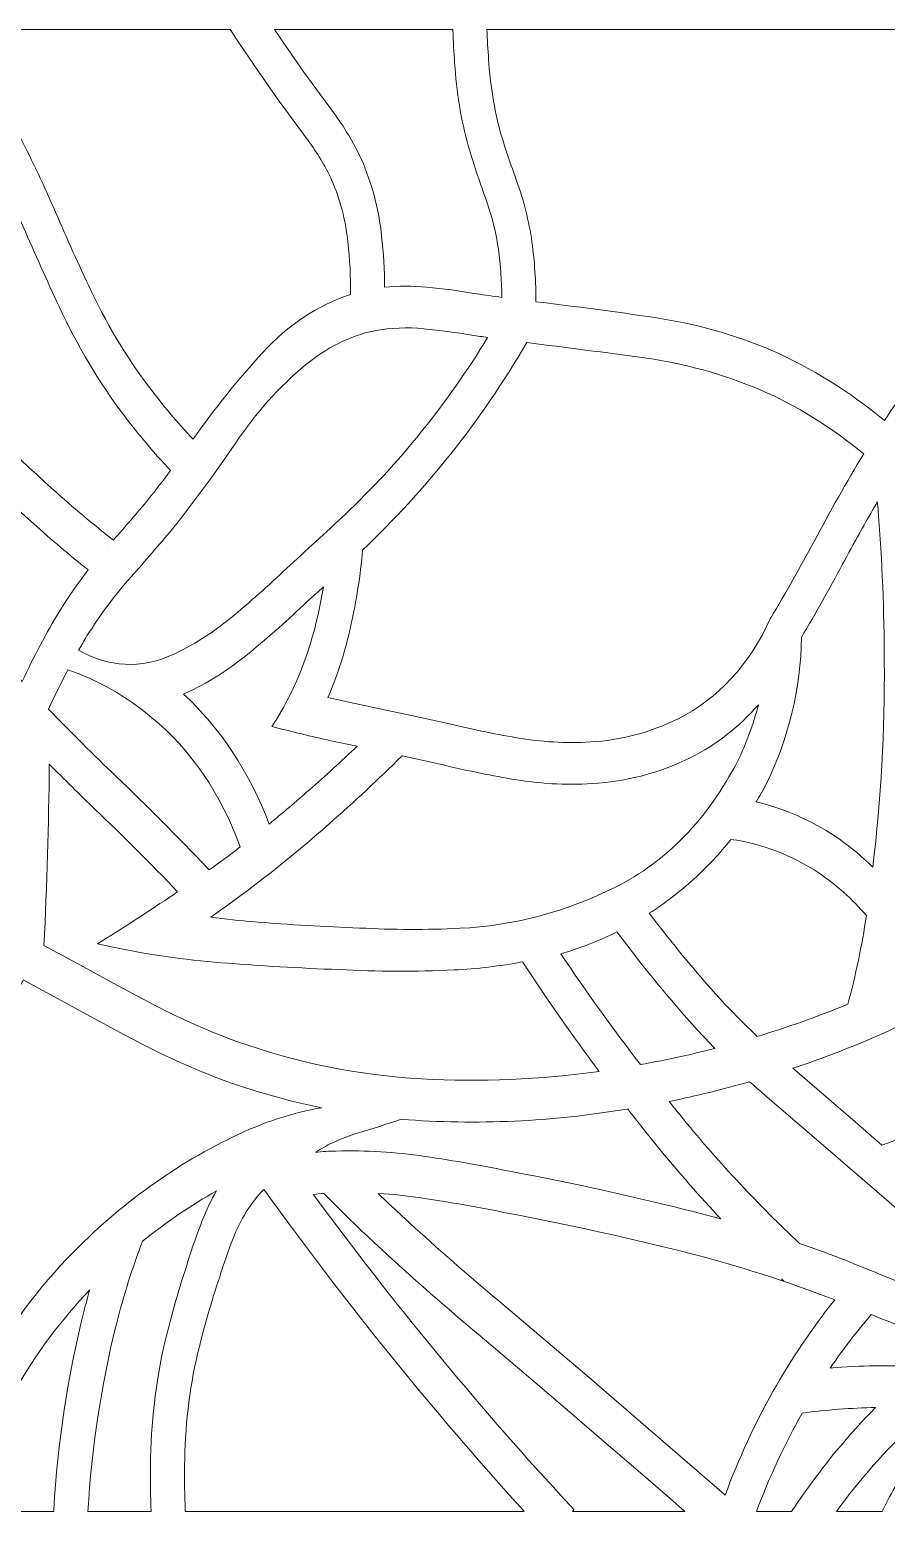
# Model space of a CAD drawing. Header units: millimetres. Extents: x -1200 to 1200, y -590 to 590.
# Drawn here: x -443 to 239, y -590 to 590 of the extents above; entities that cross this region are included whole.
import ezdxf

# ---------------------------------------------------------------- set-up
doc = ezdxf.new("R2010")
doc.units = ezdxf.units.MM
doc.header["$MEASUREMENT"] = 0
doc.layers.add('Layer 1', color=7, linetype='Continuous')

msp = doc.modelspace()

# ---------------------------------------------------------------- linework, layer by layer
at = {"layer": 'Layer 1', "color": 250, "lineweight": 9}
for points, knots in [([(-830.1456, 589.9373), (-830.1456, 589.9373), (-756.233, 589.9373), (-756.233, 589.9373), (-756.233, 589.9373), (-752.0941, 581.4247), (-752.0941, 581.4247), (-720.8551, 517.1604), (-683.1188, 458.0136), (-639.7574, 405.3641), (-577.6068, 329.8998), (-511.023, 260.1438), (-440.5284, 196.6415), (-426.2316, 183.8726), (-411.6772, 171.5409), (-396.8799, 159.6647), (-404.9077, 149.335), (-412.4718, 138.4777), (-419.5357, 127.138), (-430.4, 109.1478), (-440.3592, 90.3685), (-449.3546, 70.8904), (-469.8286, 92.9927), (-490.814, 114.369), (-512.2923, 134.9924), (-536.1843, 157.5501), (-559.2005, 181.4693), (-581.2749, 206.6557), (-581.2749, 206.6557), (-595.5791, 223.1625), (-595.5791, 223.1625), (-595.5791, 223.1625), (-609.8355, 239.7009), (-609.8355, 239.7009), (-609.8355, 239.7009), (-624.0478, 256.2933), (-624.0478, 256.2933), (-624.0478, 256.2933), (-638.2195, 272.9399), (-638.2195, 272.9399), (-638.2195, 272.9399), (-652.3508, 289.6316), (-652.3508, 289.6316), (-669.0501, 308.6498), (-685.5397, 327.943), (-701.8048, 347.5159), (-718.9604, 367.9859), (-734.9606, 389.8627), (-749.6953, 412.993), (-761.1041, 431.2042), (-771.3798, 450.4433), (-780.4303, 470.5436), (-788.1489, 487.5825), (-796.5151, 504.1705), (-805.5032, 520.2489), (-809.7562, 528.5272), (-813.5087, 537.175), (-816.739, 546.1251), (-821.8051, 560.4406), (-826.2789, 575.0628), (-830.1418, 589.9373)], [0, 0, 0, 0, 0.05, 0.05, 0.05, 0.1, 0.1, 0.1, 0.15, 0.15, 0.15, 0.2, 0.2, 0.2, 0.25, 0.25, 0.25, 0.3, 0.3, 0.3, 0.35, 0.35, 0.35, 0.4, 0.4, 0.4, 0.45, 0.45, 0.45, 0.5, 0.5, 0.5, 0.55, 0.55, 0.55, 0.6, 0.6, 0.6, 0.65, 0.65, 0.65, 0.7, 0.7, 0.7, 0.75, 0.75, 0.75, 0.8, 0.8, 0.8, 0.85, 0.85, 0.85, 0.9, 0.9, 0.9, 0.95, 0.95, 0.95, 1, 1, 1, 1]), ([(-724.582, 589.9373), (-724.582, 589.9373), (-549.8225, 589.9373), (-549.8225, 589.9373), (-549.8225, 589.9373), (-538.2187, 577.4434), (-538.2187, 577.4434), (-514.3158, 551.716), (-493.3084, 522.1968), (-475.7555, 489.6836), (-466.0575, 471.2154), (-456.9886, 452.2649), (-448.5672, 432.8769), (-439.3475, 411.5006), (-429.8187, 390.3316), (-419.9845, 369.3701), (-405.6656, 338.4441), (-388.5211, 309.6237), (-368.8785, 283.4544), (-356.9952, 267.7773), (-344.4459, 252.8801), (-331.2859, 238.8216), (-337.0142, 231.1025), (-342.8639, 223.5186), (-348.8313, 216.0746), (-358.0363, 205.0235), (-367.3775, 194.1437), (-376.8512, 183.4352), (-393.0464, 196.2132), (-408.9326, 209.5684), (-424.4951, 223.4781), (-494.3863, 286.4438), (-560.3668, 355.7129), (-621.866, 430.6902), (-661.1439, 478.5784), (-695.6351, 532.0486), (-724.5857, 589.9419)], [0, 0, 0, 0, 0.083333333, 0.083333333, 0.083333333, 0.166666667, 0.166666667, 0.166666667, 0.25, 0.25, 0.25, 0.333333333, 0.333333333, 0.333333333, 0.416666667, 0.416666667, 0.416666667, 0.5, 0.5, 0.5, 0.583333333, 0.583333333, 0.583333333, 0.666666667, 0.666666667, 0.666666667, 0.75, 0.75, 0.75, 0.833333333, 0.833333333, 0.833333333, 0.916666667, 0.916666667, 0.916666667, 1, 1, 1, 1]), ([(-221.7636, 501.641), (-214.6225, 492.0958), (-208.3424, 481.6309), (-203.0298, 470.4354), (-196.3339, 455.0468), (-191.9522, 438.2965), (-190.1053, 421.0052), (-188.5048, 407.1135), (-187.8058, 393.0866), (-188.0119, 379.0596), (-213.872, 370.5469), (-237.7492, 354.7706), (-257.7559, 332.9568), (-277.5126, 311.4182), (-296.0882, 288.3059), (-313.3577, 263.7644), (-325.8114, 277.088), (-337.6911, 291.1961), (-348.949, 306.0302), (-367.1972, 330.3552), (-383.1276, 357.1557), (-396.4348, 385.8995), (-406.1181, 406.5499), (-415.5071, 427.4077), (-424.5907, 448.4685), (-433.3911, 468.7311), (-442.872, 488.5338), (-453.0115, 507.8361), (-469.1296, 537.7207), (-487.959, 565.2605), (-509.1468, 589.9373), (-509.1468, 589.9373), (-283.9399, 589.9373), (-283.9399, 589.9373), (-283.9399, 589.9373), (-276.6554, 579.2695), (-276.6554, 579.2695), (-276.6554, 579.2695), (-261.1922, 556.6532), (-261.1922, 556.6532), (-261.1922, 556.6532), (-245.7034, 534.073), (-245.7034, 534.073), (-245.7034, 534.073), (-233.7206, 517.8638), (-233.7206, 517.8638), (-233.7206, 517.8638), (-221.7636, 501.641), (-221.7636, 501.641)], [0, 0, 0, 0, 0.0625, 0.0625, 0.0625, 0.125, 0.125, 0.125, 0.1875, 0.1875, 0.1875, 0.25, 0.25, 0.25, 0.3125, 0.3125, 0.3125, 0.375, 0.375, 0.375, 0.4375, 0.4375, 0.4375, 0.5, 0.5, 0.5, 0.5625, 0.5625, 0.5625, 0.625, 0.625, 0.625, 0.6875, 0.6875, 0.6875, 0.75, 0.75, 0.75, 0.8125, 0.8125, 0.8125, 0.875, 0.875, 0.875, 0.9375, 0.9375, 0.9375, 1, 1, 1, 1]), ([(-201.6796, 524.0138), (-201.6796, 524.0138), (-225.2587, 555.9634), (-225.2587, 555.9634), (-225.2587, 555.9634), (-240.5637, 578.2685), (-240.5637, 578.2685), (-240.5637, 578.2685), (-248.5399, 589.9373), (-248.5399, 589.9373), (-248.5399, 589.9373), (-106.5316, 589.9373), (-106.5316, 589.9373), (-106.5316, 589.9373), (-106.5021, 589.1708), (-106.5021, 589.1708), (-106.182, 580.6086), (-105.7075, 572.0553), (-105.0819, 563.5201), (-103.6692, 540.7866), (-100.0012, 518.3597), (-94.1515, 496.7174), (-89.9647, 483.0151), (-85.4395, 469.4661), (-80.5757, 456.1019), (-75.8113, 443.0173), (-72.3493, 429.2789), (-70.2632, 415.1843), (-68.6041, 402.4559), (-67.6806, 389.6012), (-67.493, 376.715), (-74.2513, 377.6438), (-81.0062, 378.6132), (-87.7573, 379.6277), (-100.9835, 381.8776), (-114.2613, 383.6316), (-127.5722, 384.8805), (-138.6461, 385.9941), (-149.7716, 385.9761), (-160.8419, 384.8264), (-160.875, 398.4295), (-161.6697, 412.01), (-163.2113, 425.4824), (-165.5143, 446.8948), (-170.9704, 467.6084), (-179.3182, 486.6311), (-185.6463, 500.0494), (-193.1405, 512.5794), (-201.6796, 524.0138)], [0, 0, 0, 0, 0.0625, 0.0625, 0.0625, 0.125, 0.125, 0.125, 0.1875, 0.1875, 0.1875, 0.25, 0.25, 0.25, 0.3125, 0.3125, 0.3125, 0.375, 0.375, 0.375, 0.4375, 0.4375, 0.4375, 0.5, 0.5, 0.5, 0.5625, 0.5625, 0.5625, 0.625, 0.625, 0.625, 0.6875, 0.6875, 0.6875, 0.75, 0.75, 0.75, 0.8125, 0.8125, 0.8125, 0.875, 0.875, 0.875, 0.9375, 0.9375, 0.9375, 1, 1, 1, 1]), ([(-79.3617, 589.9373), (-79.3617, 589.9373), (304.3874, 589.9373), (304.3874, 589.9373), (304.3874, 589.9373), (304.4095, 589.2925), (304.4095, 589.2925), (304.6854, 580.4913), (304.884, 571.6901), (304.9981, 562.8889), (305.0606, 536.0298), (305.8958, 509.1798), (307.4998, 482.3928), (308.5005, 467.5137), (308.8537, 452.5805), (308.5594, 437.6563), (308.324, 423.3768), (306.2563, 409.2281), (302.4337, 395.7333), (297.9674, 380.6467), (291.9631, 366.3086), (284.5719, 353.0617), (275.6318, 336.8525), (265.989, 321.2385), (255.6912, 306.2872), (249.4257, 297.1883), (243.2633, 287.9813), (237.2113, 278.6661), (209.1988, 301.9046), (178.9127, 320.7109), (147.0519, 334.6432), (116.9572, 347.2814), (85.869, 356.0014), (54.2843, 360.6636), (22.7878, 365.3122), (-8.7492, 369.5054), (-40.3267, 373.2432), (-40.3819, 389.1639), (-41.4488, 405.0575), (-43.5091, 420.7797), (-45.9778, 437.6202), (-50.1019, 454.0278), (-55.7898, 469.6509), (-60.3555, 482.1945), (-64.6085, 494.9093), (-68.5452, 507.7685), (-73.6259, 526.7056), (-76.8121, 546.337), (-78.0261, 566.2209), (-78.6111, 574.1068), (-79.0563, 582.0108), (-79.3617, 589.9238)], [0, 0, 0, 0, 0.058823529, 0.058823529, 0.058823529, 0.117647059, 0.117647059, 0.117647059, 0.176470588, 0.176470588, 0.176470588, 0.235294118, 0.235294118, 0.235294118, 0.294117647, 0.294117647, 0.294117647, 0.352941176, 0.352941176, 0.352941176, 0.411764706, 0.411764706, 0.411764706, 0.470588235, 0.470588235, 0.470588235, 0.529411765, 0.529411765, 0.529411765, 0.588235294, 0.588235294, 0.588235294, 0.647058824, 0.647058824, 0.647058824, 0.705882353, 0.705882353, 0.705882353, 0.764705882, 0.764705882, 0.764705882, 0.823529412, 0.823529412, 0.823529412, 0.882352941, 0.882352941, 0.882352941, 0.941176471, 0.941176471, 0.941176471, 1, 1, 1, 1]), ([(-404.4773, 95.8332), (-402.3103, 99.6342), (-400.1029, 103.3991), (-397.8549, 107.1233), (-387.2629, 124.1035), (-375.4605, 139.9025), (-362.5874, 154.3217), (-351.4472, 166.8157), (-340.4798, 179.5351), (-329.6965, 192.4889), (-312.1326, 214.4018), (-295.3634, 237.248), (-279.4331, 260.9554), (-263.4291, 284.7801), (-244.6916, 305.6469), (-223.8202, 322.9067), (-207.2939, 336.6451), (-188.5784, 345.9558), (-168.9101, 350.2166), (-155.9378, 352.5387), (-142.7888, 353.0437), (-129.7244, 351.7226), (-116.8734, 350.5187), (-104.0555, 348.8234), (-91.2928, 346.6456), (-87.1354, 346.0189), (-82.9745, 345.4102), (-78.8134, 344.8196), (-111.2445, 291.7462), (-149.4515, 244.3449), (-192.3495, 203.9413), (-207.7501, 189.4364), (-223.2647, 175.1074), (-238.8824, 160.9542), (-253.4037, 147.1437), (-268.3039, 133.9418), (-283.5536, 121.3667), (-298.0307, 109.4138), (-313.6116, 99.5981), (-329.9688, 92.127), (-354.1623, 80.8054), (-381.1041, 82.1579), (-404.4699, 95.8468)], [0, 0, 0, 0, 0.071428571, 0.071428571, 0.071428571, 0.142857143, 0.142857143, 0.142857143, 0.214285714, 0.214285714, 0.214285714, 0.285714286, 0.285714286, 0.285714286, 0.357142857, 0.357142857, 0.357142857, 0.428571429, 0.428571429, 0.428571429, 0.5, 0.5, 0.5, 0.571428571, 0.571428571, 0.571428571, 0.642857143, 0.642857143, 0.642857143, 0.714285714, 0.714285714, 0.714285714, 0.785714286, 0.785714286, 0.785714286, 0.857142857, 0.857142857, 0.857142857, 0.928571429, 0.928571429, 0.928571429, 1, 1, 1, 1]), ([(-111.5351, 37.6829), (-111.5351, 37.6829), (-140.6401, 44.0133), (-140.6401, 44.0133), (-140.6401, 44.0133), (-169.7527, 50.2716), (-169.7527, 50.2716), (-169.7527, 50.2716), (-198.8762, 56.4622), (-198.8762, 56.4622), (-198.8762, 56.4622), (-205.9841, 58.0448), (-205.9841, 58.0448), (-198.1514, 76.3145), (-192.0147, 95.5988), (-187.6807, 115.5413), (-183.2953, 135.1863), (-180.1828, 155.2235), (-178.3653, 175.4726), (-153.5721, 199.1169), (-130.1033, 224.7721), (-108.1099, 252.2669), (-86.109, 279.7707), (-65.8999, 309.3396), (-47.6627, 340.7076), (-16.3907, 336.8885), (14.863, 332.8306), (46.0983, 328.5382), (77.4183, 324.2368), (108.2709, 315.7512), (138.0898, 303.2437), (167.2095, 290.5063), (194.9277, 273.3682), (220.5855, 252.2264), (206.903, 229.4117), (193.7357, 206.1371), (181.0944, 182.4297), (170.0204, 161.8019), (158.5491, 141.4986), (146.6951, 121.5335), (146.6951, 121.5335), (146.2132, 120.7264), (146.2132, 120.7264), (129.9737, 84.7145), (104.0915, 56.6425), (72.9592, 41.2449), (50.6935, 30.2975), (27.0665, 24.0482), (3.1011, 22.7587), (-16.5746, 21.5774), (-36.3018, 22.7091), (-55.8009, 26.1358), (-74.4648, 29.3326), (-93.0514, 33.1831), (-111.5351, 37.6829)], [0, 0, 0, 0, 0.055555556, 0.055555556, 0.055555556, 0.111111111, 0.111111111, 0.111111111, 0.166666667, 0.166666667, 0.166666667, 0.222222222, 0.222222222, 0.222222222, 0.277777778, 0.277777778, 0.277777778, 0.333333333, 0.333333333, 0.333333333, 0.388888889, 0.388888889, 0.388888889, 0.444444444, 0.444444444, 0.444444444, 0.5, 0.5, 0.5, 0.555555556, 0.555555556, 0.555555556, 0.611111111, 0.611111111, 0.611111111, 0.666666667, 0.666666667, 0.666666667, 0.722222222, 0.722222222, 0.722222222, 0.777777778, 0.777777778, 0.777777778, 0.833333333, 0.833333333, 0.833333333, 0.888888889, 0.888888889, 0.888888889, 0.944444444, 0.944444444, 0.944444444, 1, 1, 1, 1]), ([(171.1683, 106.2351), (182.3931, 125.2669), (193.2721, 144.5962), (203.8016, 164.2141), (212.7565, 181.0139), (221.9872, 197.5929), (231.483, 213.9419), (231.7294, 211.4891), (231.9575, 209.0363), (232.1635, 206.579), (235.3129, 166.712), (236.9353, 126.6781), (237.0199, 86.6262), (237.4062, 31.9071), (234.36, -22.7759), (227.9032, -76.9269), (218.5657, -67.8371), (208.6322, -59.7077), (198.2058, -52.6198), (178.4381, -39.5352), (157.1694, -30.22), (135.1134, -24.9853), (137.9279, -20.1788), (140.6136, -15.2597), (143.1705, -10.2369), (160.7161, 24.9049), (170.3809, 65.0786), (171.1866, 106.2667)], [0, 0, 0, 0, 0.111111111, 0.111111111, 0.111111111, 0.222222222, 0.222222222, 0.222222222, 0.333333333, 0.333333333, 0.333333333, 0.444444444, 0.444444444, 0.444444444, 0.555555556, 0.555555556, 0.555555556, 0.666666667, 0.666666667, 0.666666667, 0.777777778, 0.777777778, 0.777777778, 0.888888889, 0.888888889, 0.888888889, 1, 1, 1, 1]), ([(-182.7876, 19.305), (-195.256, 7.4648), (-207.9046, -4.0913), (-220.7225, -15.3634), (-231.263, -24.7012), (-241.9544, -33.791), (-252.7819, -42.6192), (-268.1567, -1.7783), (-291.5371, 33.7377), (-320.8593, 60.7861), (-320.8593, 60.7861), (-320.3811, 61.0116), (-320.3811, 61.0116), (-302.0631, 69.389), (-284.6242, 80.3815), (-268.4106, 93.7682), (-252.723, 106.704), (-237.396, 120.2801), (-222.4553, 134.4739), (-218.1582, 138.365), (-213.872, 142.2787), (-209.597, 146.2148), (-210.8257, 138.8159), (-212.2569, 131.4665), (-213.8905, 124.1847), (-220.9396, 91.6626), (-233.43, 61.2776), (-250.5597, 34.9731), (-234.9458, 30.9287), (-219.284, 27.1684), (-203.578, 23.7011), (-203.578, 23.7011), (-182.8096, 19.2869), (-182.8096, 19.2869)], [0, 0, 0, 0, 0.090909091, 0.090909091, 0.090909091, 0.181818182, 0.181818182, 0.181818182, 0.272727273, 0.272727273, 0.272727273, 0.363636364, 0.363636364, 0.363636364, 0.454545455, 0.454545455, 0.454545455, 0.545454545, 0.545454545, 0.545454545, 0.636363636, 0.636363636, 0.636363636, 0.727272727, 0.727272727, 0.727272727, 0.818181818, 0.818181818, 0.818181818, 0.909090909, 0.909090909, 0.909090909, 1, 1, 1, 1]), ([(-300.5104, -79.1768), (-300.5104, -79.1768), (-301.9342, -77.6979), (-301.9342, -77.6979), (-325.6679, -52.6153), (-349.9129, -28.2676), (-374.6436, -4.6775), (-392.8294, 12.722), (-410.739, 30.5545), (-428.3581, 48.8062), (-423.5385, 59.4921), (-418.4246, 69.9796), (-413.0237, 80.2417), (-389.1981, 72.0222), (-366.6123, 59.1088), (-346.1603, 42.0204), (-315.1936, 16.6628), (-290.7756, -19.0381), (-275.8018, -60.8259), (-283.9657, -67.0886), (-292.2031, -73.2071), (-300.5104, -79.1768)], [0, 0, 0, 0, 0.142857143, 0.142857143, 0.142857143, 0.285714286, 0.285714286, 0.285714286, 0.428571429, 0.428571429, 0.428571429, 0.571428571, 0.571428571, 0.571428571, 0.714285714, 0.714285714, 0.714285714, 0.857142857, 0.857142857, 0.857142857, 1, 1, 1, 1]), ([(-427.5707, 50.4835), (-427.5707, 50.4835), (-427.5707, 51.5115), (-427.5707, 51.5115), (-427.5707, 51.5115), (-427.2911, 51.1102), (-427.2911, 51.1102)], [0, 0, 0, 0, 0.5, 0.5, 0.5, 1, 1, 1, 1]), ([(-116.568, 4.9985), (-97.6724, 0.404), (-78.6736, -3.5277), (-59.594, -6.7966), (-38.4172, -10.5164), (-17.0051, -11.7473), (4.3629, -10.4668), (31.3784, -9.0014), (57.9928, -1.9542), (83.0913, 10.3865), (102.9326, 20.1887), (121.1109, 34.405), (136.7249, 52.3186), (132.7147, 36.5106), (127.1224, 21.3655), (120.077, 7.2393), (97.1417, -37.7993), (63.1692, -72.8284), (23.0452, -92.8476), (-16.4017, -112.5241), (-58.3615, -123.6248), (-100.921, -125.6448), (-127.5832, -126.9207), (-154.2785, -126.8441), (-180.9334, -125.4103), (-208.7324, -124.4139), (-236.513, -122.7952), (-264.2605, -120.5497), (-275.982, -119.6435), (-287.6815, -118.381), (-299.3515, -116.7534), (-266.7771, -94.101), (-235.2475, -69.2754), (-204.8988, -42.3848), (-185.1789, -25.0484), (-165.8602, -7.0446), (-146.9572, 11.6129), (-146.9572, 11.6129), (-145.5628, 11.3063), (-145.5628, 11.3063), (-145.5628, 11.3063), (-116.568, 4.9985), (-116.568, 4.9985)], [0, 0, 0, 0, 0.071428571, 0.071428571, 0.071428571, 0.142857143, 0.142857143, 0.142857143, 0.214285714, 0.214285714, 0.214285714, 0.285714286, 0.285714286, 0.285714286, 0.357142857, 0.357142857, 0.357142857, 0.428571429, 0.428571429, 0.428571429, 0.5, 0.5, 0.5, 0.571428571, 0.571428571, 0.571428571, 0.642857143, 0.642857143, 0.642857143, 0.714285714, 0.714285714, 0.714285714, 0.785714286, 0.785714286, 0.785714286, 0.857142857, 0.857142857, 0.857142857, 0.928571429, 0.928571429, 0.928571429, 1, 1, 1, 1]), ([(-432.0813, -139.3336), (-429.7671, -91.2379), (-428.3433, -43.0881), (-427.8173, 5.0841), (-415.8087, -7.1663), (-403.6384, -19.1734), (-391.3062, -30.9324), (-369.011, -52.2005), (-347.1132, -74.0909), (-325.6348, -96.5854), (-344.3944, -109.2371), (-363.2974, -121.5688), (-382.3366, -133.5758), (-382.3366, -133.5758), (-389.4004, -138.0395), (-389.4004, -138.0395), (-389.4004, -138.0395), (-378.4147, -140.3841), (-378.4147, -140.3841), (-349.5266, -146.5476), (-320.3921, -150.7724), (-291.1288, -153.0359), (-259.8568, -155.5563), (-228.5516, -157.3824), (-197.2243, -158.5141), (-166.6917, -160.1508), (-136.1223, -160.2365), (-105.5823, -158.7711), (-87.2936, -157.9054), (-69.0639, -155.7637), (-50.9739, -152.3505), (-31.4749, -182.2305), (-11.1774, -211.3079), (9.8889, -239.5467), (-36.9897, -246.2062), (-84.2363, -248.2037), (-131.38, -245.5299), (-181.3087, -242.7344), (-230.8031, -232.7113), (-278.815, -215.686), (-304.3183, -206.24), (-329.3359, -194.9093), (-353.7208, -181.7481), (-353.7208, -181.7481), (-379.8606, -167.6715), (-379.8606, -167.6715), (-379.8606, -167.6715), (-405.9819, -153.5318), (-405.9819, -153.5318), (-405.9819, -153.5318), (-432.0813, -139.3336), (-432.0813, -139.3336)], [0, 0, 0, 0, 0.058823529, 0.058823529, 0.058823529, 0.117647059, 0.117647059, 0.117647059, 0.176470588, 0.176470588, 0.176470588, 0.235294118, 0.235294118, 0.235294118, 0.294117647, 0.294117647, 0.294117647, 0.352941176, 0.352941176, 0.352941176, 0.411764706, 0.411764706, 0.411764706, 0.470588235, 0.470588235, 0.470588235, 0.529411765, 0.529411765, 0.529411765, 0.588235294, 0.588235294, 0.588235294, 0.647058824, 0.647058824, 0.647058824, 0.705882353, 0.705882353, 0.705882353, 0.764705882, 0.764705882, 0.764705882, 0.823529412, 0.823529412, 0.823529412, 0.882352941, 0.882352941, 0.882352941, 0.941176471, 0.941176471, 0.941176471, 1, 1, 1, 1]), ([(49.9172, -113.7009), (62.3635, -105.612), (74.3057, -96.4231), (85.6594, -86.2015), (96.1263, -76.7962), (105.9053, -66.2996), (114.8895, -54.8157), (139.5025, -58.2243), (163.365, -67.3862), (185.1708, -81.7919), (198.7796, -91.0575), (211.3989, -102.3521), (222.7452, -115.4142), (219.1912, -139.3831), (214.2465, -163.0139), (207.9405, -186.1171), (207.9405, -186.1171), (206.7523, -186.5996), (206.7523, -186.5996), (183.3938, -196.1177), (159.7447, -204.5221), (135.8566, -211.7949), (125.7097, -202.2136), (115.8313, -192.204), (106.2401, -181.7932), (86.6527, -160.1373), (67.8601, -137.4173), (49.9209, -113.7099)], [0, 0, 0, 0, 0.111111111, 0.111111111, 0.111111111, 0.222222222, 0.222222222, 0.222222222, 0.333333333, 0.333333333, 0.333333333, 0.444444444, 0.444444444, 0.444444444, 0.555555556, 0.555555556, 0.555555556, 0.666666667, 0.666666667, 0.666666667, 0.777777778, 0.777777778, 0.777777778, 0.888888889, 0.888888889, 0.888888889, 1, 1, 1, 1]), ([(102.1195, -221.2769), (82.4659, -226.3404), (62.6872, -230.6418), (42.8166, -234.1767), (20.9519, -205.5637), (-0.2101, -176.1481), (-20.6363, -145.9795), (-19.7019, -145.682), (-18.7636, -145.3934), (-17.8218, -145.1229), (-3.5029, -140.8981), (10.5291, -135.3432), (24.1563, -128.4988), (44.4133, -155.7908), (65.7592, -181.8337), (88.1133, -206.5466), (92.7121, -211.5424), (97.3735, -216.448), (102.0937, -221.2634)], [0, 0, 0, 0, 0.166666667, 0.166666667, 0.166666667, 0.333333333, 0.333333333, 0.333333333, 0.5, 0.5, 0.5, 0.666666667, 0.666666667, 0.666666667, 0.833333333, 0.833333333, 0.833333333, 1, 1, 1, 1]), ([(-449.7003, -168.9881), (-449.7003, -168.9881), (-448.6188, -166.7112), (-448.6188, -166.7112), (-448.6188, -166.7112), (-436.4484, -173.3617), (-436.4484, -173.3617), (-436.4484, -173.3617), (-412.5271, -186.3561), (-412.5271, -186.3561), (-412.5271, -186.3561), (-388.5874, -199.3054), (-388.5874, -199.3054), (-388.5874, -199.3054), (-364.6293, -212.2052), (-364.6293, -212.2052), (-339.1958, -225.9301), (-313.1076, -237.7387), (-286.5005, -247.5814), (-261.7367, -256.3781), (-236.5719, -263.3894), (-211.1348, -268.579), (-230.6082, -271.9742), (-249.7541, -277.7094), (-268.3112, -285.7035), (-317.5298, -307.2467), (-363.4299, -338.7589), (-404.1278, -378.946), (-458.7177, -432.7183), (-500.3464, -503.6241), (-524.5768, -584.1607), (-524.5768, -584.1607), (-526.3059, -589.9095), (-526.3059, -589.9095), (-526.3059, -589.9095), (-584.6154, -589.9095), (-584.6154, -589.9095), (-584.6154, -589.9095), (-585.1121, -586.7488), (-585.1121, -586.7488), (-586.1092, -580.4499), (-587.3049, -574.1962), (-588.7029, -568.01), (-591.3556, -556.8057), (-594.4166, -545.7546), (-597.8748, -534.8838), (-582.5479, -504.7874), (-568.148, -474.0056), (-554.701, -442.5926), (-545.0398, -419.3), (-535.6949, -395.8135), (-526.6702, -372.1422), (-514.7573, -341.4371), (-501.9027, -311.2911), (-488.1283, -281.7808), (-478.2867, -260.6886), (-472.7129, -237.0263), (-471.8742, -212.7552), (-471.8484, -211.1501), (-471.8667, -209.5404), (-471.9256, -207.9353), (-463.6441, -195.7345), (-456.2123, -182.7084), (-449.7003, -168.9881)], [0, 0, 0, 0, 0.047619048, 0.047619048, 0.047619048, 0.095238095, 0.095238095, 0.095238095, 0.142857143, 0.142857143, 0.142857143, 0.19047619, 0.19047619, 0.19047619, 0.238095238, 0.238095238, 0.238095238, 0.285714286, 0.285714286, 0.285714286, 0.333333333, 0.333333333, 0.333333333, 0.380952381, 0.380952381, 0.380952381, 0.428571429, 0.428571429, 0.428571429, 0.476190476, 0.476190476, 0.476190476, 0.523809524, 0.523809524, 0.523809524, 0.571428571, 0.571428571, 0.571428571, 0.619047619, 0.619047619, 0.619047619, 0.666666667, 0.666666667, 0.666666667, 0.714285714, 0.714285714, 0.714285714, 0.761904762, 0.761904762, 0.761904762, 0.80952381, 0.80952381, 0.80952381, 0.857142857, 0.857142857, 0.857142857, 0.904761905, 0.904761905, 0.904761905, 0.952380952, 0.952380952, 0.952380952, 1, 1, 1, 1]), ([(235.1657, -298.211), (235.1657, -298.211), (213.6836, -279.6617), (213.6836, -279.6617), (213.6836, -279.6617), (164.3031, -237.0758), (164.3031, -237.0758), (181.4586, -231.3316), (198.4854, -225.0147), (215.3649, -218.1433), (249.9776, -203.8954), (283.7257, -186.6852), (316.3664, -166.6299), (322.8048, -195.7074), (330.5345, -224.3249), (339.5188, -252.3698), (331.4837, -256.6171), (323.4082, -260.7517), (315.2995, -264.7826), (289.145, -277.8401), (262.3871, -289.004), (235.1657, -298.211)], [0, 0, 0, 0, 0.142857143, 0.142857143, 0.142857143, 0.285714286, 0.285714286, 0.285714286, 0.428571429, 0.428571429, 0.428571429, 0.571428571, 0.571428571, 0.571428571, 0.714285714, 0.714285714, 0.714285714, 0.857142857, 0.857142857, 0.857142857, 1, 1, 1, 1]), ([(169.5385, -376.5383), (136.8977, -346.0722), (105.9494, -312.9684), (76.9031, -277.4569), (73.1468, -272.8353), (69.4089, -268.1868), (65.6931, -263.5202), (87.1935, -259.1376), (108.5726, -253.8938), (129.7934, -247.8069), (133.1304, -250.8097), (136.4931, -253.7675), (139.8815, -256.6847), (139.8815, -256.6847), (198.0623, -306.8634), (198.0623, -306.8634), (198.0623, -306.8634), (256.221, -357.1053), (256.221, -357.1053), (287.0295, -383.7118), (318.4966, -409.1597), (350.5781, -433.4126), (319.8579, -430.2655), (289.5128, -422.9521), (260.1098, -411.617), (242.0308, -404.5832), (224.0033, -397.3556), (206.0275, -389.934), (193.9123, -385.2268), (181.7419, -380.7541), (169.5127, -376.5203)], [0, 0, 0, 0, 0.1, 0.1, 0.1, 0.2, 0.2, 0.2, 0.3, 0.3, 0.3, 0.4, 0.4, 0.4, 0.5, 0.5, 0.5, 0.6, 0.6, 0.6, 0.7, 0.7, 0.7, 0.8, 0.8, 0.8, 0.9, 0.9, 0.9, 1, 1, 1, 1]), ([(-147.5753, -277.7049), (-87.5622, -282.3896), (-27.3286, -279.6527), (32.2393, -269.5349), (32.2393, -269.5349), (32.6734, -269.4673), (32.6734, -269.4673), (40.9255, -280.0855), (49.2733, -290.5911), (57.7131, -300.9839), (73.5847, -320.3899), (90.0117, -339.1015), (106.9648, -357.0827), (100.2874, -355.2251), (93.5951, -353.4487), (86.8919, -351.7443), (38.6078, -339.4623), (-9.9339, -328.7493), (-58.6852, -319.6144), (-81.9296, -314.8621), (-105.2586, -310.75), (-128.6538, -307.2828), (-152.1336, -303.7434), (-175.79, -302.3185), (-199.4427, -303.0129), (-204.965, -303.1211), (-210.4799, -303.4548), (-215.9839, -304.0138), (-205.2999, -297.3047), (-194.0013, -292.1692), (-182.3314, -288.7064), (-170.7018, -285.2572), (-159.1165, -281.587), (-147.5789, -277.7049)], [0, 0, 0, 0, 0.090909091, 0.090909091, 0.090909091, 0.181818182, 0.181818182, 0.181818182, 0.272727273, 0.272727273, 0.272727273, 0.363636364, 0.363636364, 0.363636364, 0.454545455, 0.454545455, 0.454545455, 0.545454545, 0.545454545, 0.545454545, 0.636363636, 0.636363636, 0.636363636, 0.727272727, 0.727272727, 0.727272727, 0.818181818, 0.818181818, 0.818181818, 0.909090909, 0.909090909, 0.909090909, 1, 1, 1, 1]), ([(-346.7269, -589.9095), (-346.7269, -589.9095), (-397.1081, -589.9095), (-397.1081, -589.9095), (-394.1133, -539.3159), (-386.4903, -489.2815), (-374.3898, -440.771), (-368.6835, -418.2675), (-361.7559, -396.2599), (-353.6509, -374.8926), (-334.8435, -359.6528), (-315.1017, -346.2165), (-294.6056, -334.6965), (-299.0056, -342.136), (-302.8282, -350.0625), (-306.0217, -358.3723), (-310.2269, -369.0041), (-314.031, -379.8658), (-317.4268, -390.9215), (-324.417, -411.9281), (-330.5501, -433.345), (-335.8075, -455.1001), (-343.1729, -487.0406), (-347.0213, -520.0407), (-347.2567, -553.2301), (-347.4259, -565.4671), (-347.2493, -577.7086), (-346.7269, -589.9275)], [0, 0, 0, 0, 0.111111111, 0.111111111, 0.111111111, 0.222222222, 0.222222222, 0.222222222, 0.333333333, 0.333333333, 0.333333333, 0.444444444, 0.444444444, 0.444444444, 0.555555556, 0.555555556, 0.555555556, 0.666666667, 0.666666667, 0.666666667, 0.777777778, 0.777777778, 0.777777778, 0.888888889, 0.888888889, 0.888888889, 1, 1, 1, 1]), ([(-49.7083, -589.9095), (-49.7083, -589.9095), (-319.5459, -589.9095), (-319.5459, -589.9095), (-319.5459, -589.9095), (-319.5865, -589.0077), (-319.5865, -589.0077), (-320.1088, -577.2397), (-320.2855, -565.4536), (-320.1162, -553.672), (-319.9139, -523.4719), (-316.4224, -493.4296), (-309.7412, -464.3567), (-304.7156, -443.571), (-298.8438, -423.11), (-292.1516, -403.0457), (-288.995, -392.7295), (-285.452, -382.6027), (-281.5265, -372.6923), (-275.7466, -357.6013), (-267.3473, -344.2281), (-256.9209, -333.5196), (-249.8828, -343.2587), (-242.8006, -352.9527), (-235.6742, -362.5925), (-176.9967, -442.3266), (-114.9272, -518.1966), (-49.7156, -589.9004)], [0, 0, 0, 0, 0.111111111, 0.111111111, 0.111111111, 0.222222222, 0.222222222, 0.222222222, 0.333333333, 0.333333333, 0.333333333, 0.444444444, 0.444444444, 0.444444444, 0.555555556, 0.555555556, 0.555555556, 0.666666667, 0.666666667, 0.666666667, 0.777777778, 0.777777778, 0.777777778, 0.888888889, 0.888888889, 0.888888889, 1, 1, 1, 1]), ([(-215.5313, -340.3009), (-215.5313, -340.3009), (-217.5254, -337.5956), (-217.5254, -337.5956), (-214.777, -337.2575), (-212.0214, -336.9824), (-209.2658, -336.766), (-197.8239, -348.3942), (-186.2201, -359.779), (-174.4545, -370.9158), (-145.1727, -398.3025), (-115.295, -424.7106), (-84.8471, -450.1134), (-84.8471, -450.1134), (-42.8652, -485.5978), (-42.8652, -485.5978), (-42.8652, -485.5978), (-15.4635, -509.0752), (-15.4635, -509.0752), (-15.4635, -509.0752), (11.9125, -532.6068), (11.9125, -532.6068), (11.9125, -532.6068), (39.2589, -556.1834), (39.2589, -556.1834), (39.2589, -556.1834), (66.5796, -579.8097), (66.5796, -579.8097), (66.5796, -579.8097), (78.2239, -589.9095), (78.2239, -589.9095), (78.2239, -589.9095), (-11.1847, -589.9095), (-11.1847, -589.9095), (-11.1847, -589.9095), (-10.1583, -588.4937), (-10.1583, -588.4937), (-10.1583, -588.4937), (-20.3162, -577.4651), (-20.3162, -577.4651), (-88.9419, -502.9342), (-154.1166, -423.7457), (-215.5313, -340.3009)], [0, 0, 0, 0, 0.071428571, 0.071428571, 0.071428571, 0.142857143, 0.142857143, 0.142857143, 0.214285714, 0.214285714, 0.214285714, 0.285714286, 0.285714286, 0.285714286, 0.357142857, 0.357142857, 0.357142857, 0.428571429, 0.428571429, 0.428571429, 0.5, 0.5, 0.5, 0.571428571, 0.571428571, 0.571428571, 0.642857143, 0.642857143, 0.642857143, 0.714285714, 0.714285714, 0.714285714, 0.785714286, 0.785714286, 0.785714286, 0.857142857, 0.857142857, 0.857142857, 0.928571429, 0.928571429, 0.928571429, 1, 1, 1, 1]), ([(110.287, -576.9826), (110.287, -576.9826), (109.566, -576.3424), (109.566, -576.3424), (109.566, -576.3424), (82.2305, -552.635), (82.2305, -552.635), (82.2305, -552.635), (54.8692, -528.9772), (54.8692, -528.9772), (54.8692, -528.9772), (27.4786, -505.36), (27.4786, -505.36), (27.4786, -505.36), (0.0584, -481.7968), (0.0584, -481.7968), (0.0584, -481.7968), (-27.3874, -458.2788), (-27.3874, -458.2788), (-27.3874, -458.2788), (-69.5422, -422.6455), (-69.5422, -422.6455), (-99.5744, -397.59), (-129.0511, -371.5426), (-157.9318, -344.5347), (-160.6617, -341.9466), (-163.3842, -339.3451), (-166.0993, -336.7299), (-154.6795, -337.3972), (-143.2818, -338.592), (-131.9318, -340.3054), (-108.8677, -343.7231), (-85.8699, -347.7766), (-62.9567, -352.4612), (-14.6247, -361.5104), (33.5049, -372.1287), (81.3769, -384.3115), (120.5995, -394.2805), (159.3842, -406.7114), (197.5656, -421.5454), (161.2752, -466.7103), (131.7397, -519.3058), (110.287, -576.9826)], [0, 0, 0, 0, 0.071428571, 0.071428571, 0.071428571, 0.142857143, 0.142857143, 0.142857143, 0.214285714, 0.214285714, 0.214285714, 0.285714286, 0.285714286, 0.285714286, 0.357142857, 0.357142857, 0.357142857, 0.428571429, 0.428571429, 0.428571429, 0.5, 0.5, 0.5, 0.571428571, 0.571428571, 0.571428571, 0.642857143, 0.642857143, 0.642857143, 0.714285714, 0.714285714, 0.714285714, 0.785714286, 0.785714286, 0.785714286, 0.857142857, 0.857142857, 0.857142857, 0.928571429, 0.928571429, 0.928571429, 1, 1, 1, 1]), ([(-395.6438, -413.5197), (-397.2774, -419.291), (-398.8336, -425.0984), (-400.3125, -430.9328), (-413.1231, -482.2748), (-421.1545, -535.2174), (-424.2523, -588.7732), (-424.2523, -588.7732), (-424.3221, -589.9095), (-424.3221, -589.9095), (-424.3221, -589.9095), (-497.3407, -589.9095), (-497.3407, -589.9095), (-475.9247, -521.6909), (-440.9626, -461.0608), (-395.6511, -413.5377)], [0, 0, 0, 0, 0.2, 0.2, 0.2, 0.4, 0.4, 0.4, 0.6, 0.6, 0.6, 0.8, 0.8, 0.8, 1, 1, 1, 1]), ([(226.4647, -433.2864), (234.9412, -436.677), (243.4288, -440.0271), (251.9312, -443.3321), (264.5062, -448.1836), (277.2506, -452.3452), (290.1309, -455.8079), (281.831, -461.8047), (273.6818, -468.1081), (265.6946, -474.7135), (241.788, -473.3834), (217.8409, -473.7621), (193.9711, -475.8452), (204.1291, -460.912), (214.9786, -446.7001), (226.461, -433.2819)], [0, 0, 0, 0, 0.2, 0.2, 0.2, 0.4, 0.4, 0.4, 0.6, 0.6, 0.6, 0.8, 0.8, 0.8, 1, 1, 1, 1]), ([(333.8163, -464.7625), (336.8514, -465.1999), (339.8941, -465.5966), (342.9403, -465.9483), (308.0113, -489.9398), (277.1365, -521.8352), (251.9312, -559.9619), (247.5678, -566.7386), (243.5172, -573.8084), (239.7977, -581.1398), (239.7977, -581.1398), (235.346, -589.9095), (235.346, -589.9095), (235.346, -589.9095), (198.9673, -589.9095), (198.9673, -589.9095), (236.1148, -538.9687), (280.8376, -497.1314), (330.7185, -466.6337), (330.7185, -466.6337), (333.8126, -464.7625), (333.8126, -464.7625)], [0, 0, 0, 0, 0.142857143, 0.142857143, 0.142857143, 0.285714286, 0.285714286, 0.285714286, 0.428571429, 0.428571429, 0.428571429, 0.571428571, 0.571428571, 0.571428571, 0.714285714, 0.714285714, 0.714285714, 0.857142857, 0.857142857, 0.857142857, 1, 1, 1, 1]), ([(135.3047, -589.9095), (145.5215, -562.5995), (157.6918, -536.4393), (171.6612, -511.749), (191.0757, -509.0662), (210.5895, -507.5693), (230.1216, -507.2536), (208.5771, -528.9997), (188.6696, -553.0634), (170.6275, -579.1604), (170.6275, -579.1604), (163.1958, -589.9095), (163.1958, -589.9095), (163.1958, -589.9095), (135.3047, -589.9095), (135.3047, -589.9095)], [0, 0, 0, 0, 0.2, 0.2, 0.2, 0.4, 0.4, 0.4, 0.6, 0.6, 0.6, 0.8, 0.8, 0.8, 1, 1, 1, 1])]:
    msp.add_open_spline(points, degree=3, knots=knots, dxfattribs=at)
for points in [[(-380.8907, 178.8813), (-380.8907, 178.8813), (-380.9349, 178.8362), (-380.9349, 178.8362)], [(155.076, -404.8447), (155.076, -404.8447), (157.2246, -406.8421), (157.2246, -406.8421)]]:
    msp.add_open_spline(points, degree=3, dxfattribs=at)

doc.saveas('drawing.dxf')
